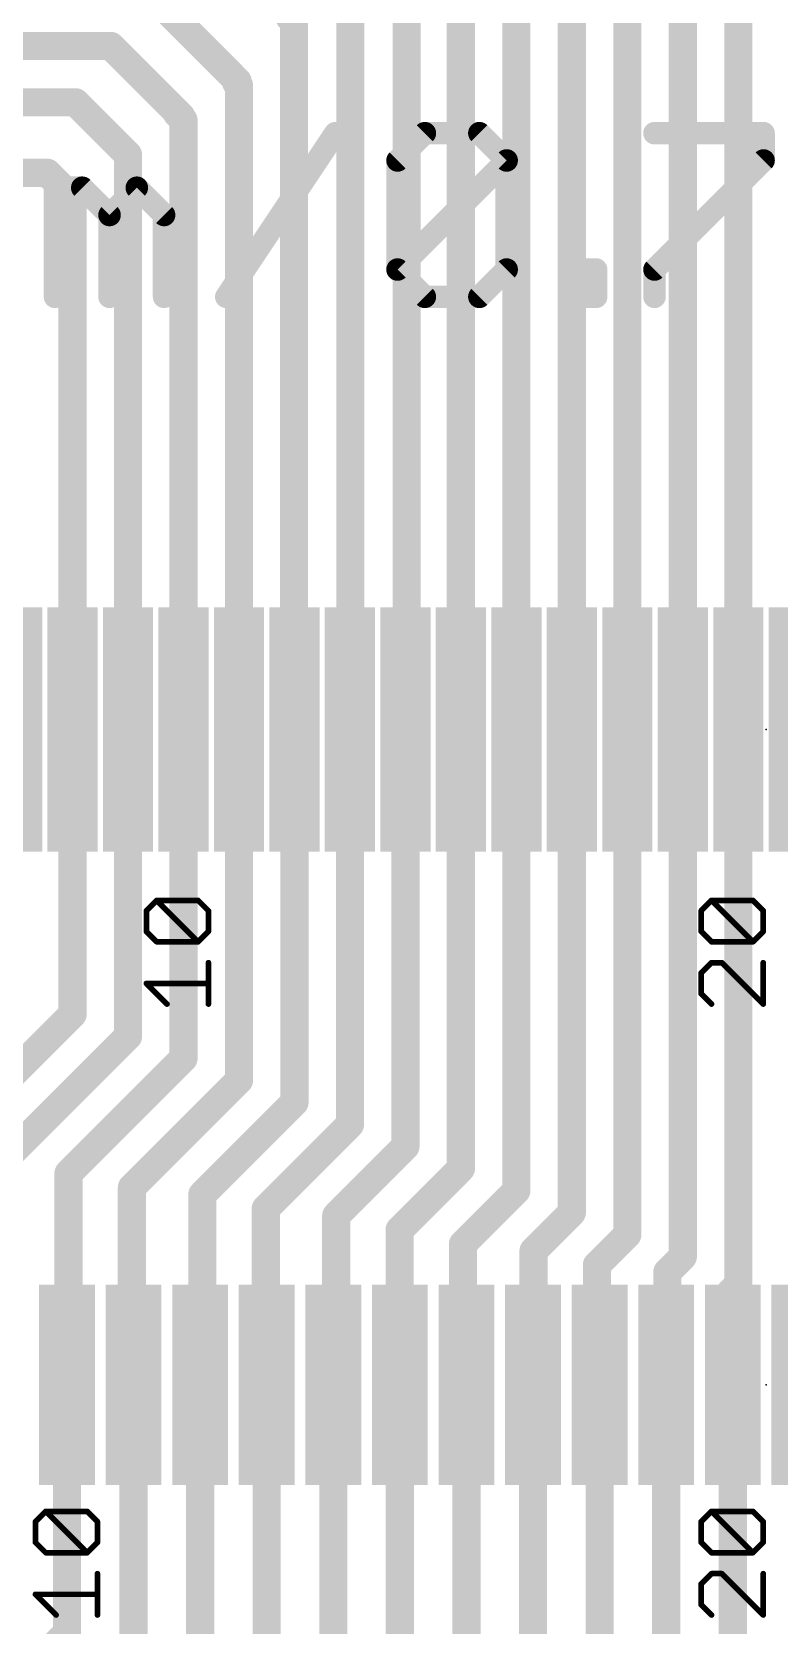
# Model space of a CAD drawing. Extents: x -28 to 28, y -5.2 to 53.3.
# Drawn here: x -6.62 to 0.12, y 17.65 to 32 of the extents above; entities that cross this region are included whole.
import ezdxf

# ---------------------------------------------------------------- set-up
doc = ezdxf.new("R2010")
doc.units = 0
for name, color, linetype in [('1', 12, 'CONTINUOUS'), ('21', 40, 'CONTINUOUS'), ('23', 53, 'CONTINUOUS'), ('29', 253, 'CONTINUOUS')]:
    doc.layers.add(name, color=color, linetype=linetype)

# ---------------------------------------------------------------- blocks, each defined once
blk = doc.blocks.new('RECT')
blk.add_solid([(-0.5, -0.5), (0.5, -0.5), (-0.5, 0.5), (0.5, 0.5)])

msp = doc.modelspace()

# ---------------------------------------------------------------- linework, layer by layer
at = {"layer": '1', "const_width": 0.254}
for points in [[(-0.25, 25.7175), (-0.25, 42.287)], [(-0.75, 25.7175), (-0.75, 40.628)], [(-1.25, 25.7175), (-1.25, 37.826)], [(-1.75, 25.7175), (-1.75, 35.024)], [(-2.25, 25.7175), (-2.25, 34)], [(-2.75, 25.7175), (-2.75, 33.4205)], [(-4.2545, 32.131), (-5.3975, 33.274)], [(-3.2385, 25.781), (-3.2385, 32.8295)], [(-4.7625, 31.5595), (-5.7785, 32.5755)], [(-3.7465, 25.654), (-3.7465, 32.5755)], [(-4.2926, 32.131), (-4.2545, 32.131)], [(-4.2545, 32.0929), (-4.2926, 32.131)], [(-4.2545, 25.781), (-4.2545, 32.0929)], [(-13.1445, 31.877), (-5.9055, 31.877)], [(-5.9055, 31.877), (-5.3022, 31.2737)], [(-4.7752, 31.5468), (-4.7625, 31.5595)], [(-4.75, 31.5216), (-4.7752, 31.5468)], [(-4.75, 25.7175), (-4.75, 31.5216)], [(-6.223, 31.369), (-12.7, 31.369)], [(-5.8674, 31.0134), (-6.223, 31.369)], [(-5.3023, 31.2737), (-5.3086, 31.2674)], [(-5.3086, 31.2674), (-5.25, 31.2088)], [(-5.3022, 31.2737), (-5.3023, 31.2737)], [(-5.3022, 31.2737), (-5.2705, 31.242)], [(-5.25, 31.2088), (-5.25, 25.7175)], [(-5.75, 30.896), (-5.8674, 31.0134)], [(-5.75, 25.7175), (-5.75, 30.896)], [(-12.446, 30.734), (-6.477, 30.734)], [(-6.477, 30.734), (-6.35, 30.607)], [(-6.35, 30.607), (-6.25, 30.507)], [(-6.25, 30.507), (-6.25, 25.7175)], [(-6.25, 25.7175), (-6.25, 23.1505)], [(-5.75, 22.952), (-5.75, 25.7175)], [(-5.25, 25.7175), (-5.25, 22.7535)], [(-4.75, 22.555), (-4.75, 25.7175)], [(-4.25, 25.7765), (-4.2545, 25.781)], [(-4.25, 25.7175), (-4.25, 25.7765)], [(-4.25, 22.3565), (-4.25, 25.7175)], [(-3.75, 22.158), (-3.75, 25.7175)], [(-3.75, 25.7175), (-3.75, 25.6575)], [(-3.25, 25.7695), (-3.2385, 25.781)], [(-3.25, 25.7175), (-3.25, 25.7695)], [(-3.25, 21.9595), (-3.25, 25.7175)], [(-2.75, 21.761), (-2.75, 25.7175)], [(-2.25, 21.5625), (-2.25, 25.7175)], [(-1.75, 21.364), (-1.75, 25.7175)], [(-1.25, 21.1655), (-1.25, 25.7175)], [(-0.75, 20.967), (-0.75, 25.7175)], [(-0.25, 20.7177), (-0.25, 25.7175)], [(-3.75, 25.6575), (-3.7465, 25.654)], [(-6.25, 23.1505), (-7.493, 21.9075)], [(-6.858, 21.844), (-5.75, 22.952)], [(-5.25, 22.7535), (-6.2865, 21.717)], [(-5.715, 21.59), (-4.75, 22.555)], [(-5.08, 21.5265), (-4.25, 22.3565)], [(-4.5085, 21.3995), (-3.75, 22.158)], [(-3.8735, 21.336), (-3.25, 21.9595)], [(-6.2865, 21.717), (-6.2865, 19.8755)], [(-3.302, 21.209), (-2.75, 21.761)], [(-5.715, 19.827), (-5.715, 21.59)], [(-2.7305, 21.082), (-2.25, 21.5625)], [(-5.08, 20.2565), (-5.08, 21.5265)], [(-4.5085, 19.939), (-4.5085, 21.3995)], [(-3.8735, 19.8385), (-3.8735, 21.336)], [(-2.0955, 21.0185), (-1.75, 21.364)], [(-3.302, 19.8755), (-3.302, 21.209)], [(-1.524, 20.8915), (-1.25, 21.1655)], [(-2.7305, 20.1295), (-2.7305, 21.082)], [(-2.0955, 19.8165), (-2.0955, 21.0185)], [(-1.524, 20.066), (-1.524, 20.8915)], [(-0.889, 20.828), (-0.75, 20.967)], [(-0.889, 19.823), (-0.889, 20.828)], [(-0.3175, 20.6502), (-0.25, 20.7177)], [(-0.3175, 20.066), (-0.3175, 20.6502)], [(-5.1435, 20.193), (-5.08, 20.2565)], [(-5.1, 20.1495), (-5.1435, 20.193)], [(-5.1, 19.812), (-5.1, 20.1495)], [(-2.667, 20.066), (-2.7305, 20.1295)], [(-2.7, 20.033), (-2.667, 20.066)], [(-2.7, 19.812), (-2.7, 20.033)], [(-1.5, 20.042), (-1.524, 20.066)], [(-1.5, 19.812), (-1.5, 20.042)], [(-0.3, 20.0485), (-0.3175, 20.066)], [(-0.3, 19.812), (-0.3, 20.0485)], [(-6.2865, 19.8755), (-6.3, 19.862)], [(-6.3, 19.862), (-6.3, 19.812)], [(-4.5, 19.9305), (-4.5085, 19.939)], [(-4.5, 19.812), (-4.5, 19.9305)], [(-3.9, 19.812), (-3.8735, 19.8385)], [(-3.3, 19.8735), (-3.302, 19.8755)], [(-3.3, 19.812), (-3.3, 19.8735)], [(-6.3, 19.812), (-6.3, 17.576)], [(-5.7, 19.812), (-5.715, 19.827)], [(-5.7, 17.414), (-5.7, 19.812)], [(-5.1, 17.252), (-5.1, 19.812)], [(-4.5, 17.09), (-4.5, 19.812)], [(-3.9, 16.928), (-3.9, 19.812)], [(-3.3, 16.766), (-3.3, 19.812)], [(-2.7, 16.604), (-2.7, 19.812)], [(-2.1, 19.812), (-2.0955, 19.8165)], [(-2.1, 16.442), (-2.1, 19.812)], [(-1.5, 16.28), (-1.5, 19.812)], [(-0.9, 19.812), (-0.889, 19.823)], [(-0.9, 16.118), (-0.9, 19.812)], [(-0.3, 15.702), (-0.3, 19.812)], [(-6.3, 17.576), (-7.366, 16.51)]]:
    msp.add_lwpolyline(points, dxfattribs=at)
at = {"layer": '1', "const_width": 0.127}
for points in [[(-4.2926, 32.1945, 1), (-4.2926, 32.0675)], [(-4.2994, 32.048, 1), (-4.2096, 32.1378)], [(-4.2545, 32.0675, 1), (-4.2545, 32.1945)], [(-5.8606, 31.9219, 1), (-5.9504, 31.8321)], [(-5.9055, 31.8135, 1), (-5.9055, 31.9405)], [(-4.7303, 31.5917, 1), (-4.8201, 31.5019)], [(-4.8201, 31.5917, 1), (-4.7303, 31.5019)], [(-4.6865, 31.5216, 1), (-4.8135, 31.5216)], [(-4.7176, 31.5146, 1), (-4.8074, 31.6044)], [(-4.8074, 31.5146, 1), (-4.7176, 31.6044)], [(-4.7949, 31.4767, 1), (-4.7051, 31.5665)], [(-6.1781, 31.4139, 1), (-6.2679, 31.3241)], [(-6.223, 31.3055, 1), (-6.223, 31.4325)], [(-5.2637, 31.3123, 1), (-5.3535, 31.2225)], [(-5.3535, 31.3123, 1), (-5.2637, 31.2225)], [(-5.3023, 31.3372, 1), (-5.3023, 31.2102)], [(-5.2573, 31.3186, 1), (-5.3471, 31.2288)], [(-5.2574, 31.2288, 1), (-5.3472, 31.3186)], [(-5.3471, 31.2288, 1), (-5.2573, 31.3186)], [(-5.3154, 31.1971, 1), (-5.2256, 31.2869)], [(-5.1865, 31.2088, 1), (-5.3135, 31.2088)], [(-5.3022, 31.2102, 1), (-5.3022, 31.3372)], [(-5.2949, 31.1639, 1), (-5.2051, 31.2537)], [(-5.8225, 31.0583, 1), (-5.9123, 30.9685)], [(-5.9123, 30.9685, 1), (-5.8225, 31.0583)], [(-5.6865, 30.896, 1), (-5.8135, 30.896)], [(-5.7949, 30.8511, 1), (-5.7051, 30.9409)], [(-6.4321, 30.7789, 1), (-6.5219, 30.6891)], [(-6.477, 30.6705, 1), (-6.477, 30.7975)], [(-6.3051, 30.6519, 1), (-6.3949, 30.5621)], [(-6.3949, 30.5621, 1), (-6.3051, 30.6519)], [(-6.1865, 30.507, 1), (-6.3135, 30.507)], [(-6.2949, 30.4621, 1), (-6.2051, 30.5519)], [(-6.1865, 25.7175, 1), (-6.3135, 25.7175)], [(-5.6865, 25.7175, 1), (-5.8135, 25.7175)], [(-5.1865, 25.7175, 1), (-5.3135, 25.7175)], [(-4.6865, 25.7175, 1), (-4.8135, 25.7175)], [(-4.2096, 25.8259, 1), (-4.2994, 25.7361)], [(-4.318, 25.781, 1), (-4.191, 25.781)], [(-4.1865, 25.7765, 1), (-4.3135, 25.7765)], [(-4.1865, 25.7175, 1), (-4.3135, 25.7175)], [(-4.2949, 25.7316, 1), (-4.2051, 25.8214)], [(-3.6865, 25.7175, 1), (-3.8135, 25.7175)], [(-3.6865, 25.7175, 1), (-3.8135, 25.7175)], [(-3.1865, 25.7695, 1), (-3.3135, 25.7695)], [(-3.2949, 25.8144, 1), (-3.2051, 25.7246)], [(-3.1865, 25.7175, 1), (-3.3135, 25.7175)], [(-3.302, 25.781, 1), (-3.175, 25.781)], [(-3.1936, 25.7361, 1), (-3.2834, 25.8259)], [(-2.6865, 25.7175, 1), (-2.8135, 25.7175)], [(-2.1865, 25.7175, 1), (-2.3135, 25.7175)], [(-1.6865, 25.7175, 1), (-1.8135, 25.7175)], [(-1.1865, 25.7175, 1), (-1.3135, 25.7175)], [(-0.6865, 25.7175, 1), (-0.8135, 25.7175)], [(-0.1865, 25.7175, 1), (-0.3135, 25.7175)], [(-6.3135, 25.7175, 1), (-6.1865, 25.7175)], [(-5.8135, 25.7175, 1), (-5.6865, 25.7175)], [(-5.3135, 25.7175, 1), (-5.1865, 25.7175)], [(-4.8135, 25.7175, 1), (-4.6865, 25.7175)], [(-4.3135, 25.7175, 1), (-4.1865, 25.7175)], [(-3.7051, 25.7024, 1), (-3.7949, 25.6126)], [(-3.8135, 25.6575, 1), (-3.6865, 25.6575)], [(-3.81, 25.654, 1), (-3.683, 25.654)], [(-3.7914, 25.6091, 1), (-3.7016, 25.6989)], [(-3.3135, 25.7175, 1), (-3.1865, 25.7175)], [(-2.8135, 25.7175, 1), (-2.6865, 25.7175)], [(-2.3135, 25.7175, 1), (-2.1865, 25.7175)], [(-1.8135, 25.7175, 1), (-1.6865, 25.7175)], [(-1.3135, 25.7175, 1), (-1.1865, 25.7175)], [(-0.8135, 25.7175, 1), (-0.6865, 25.7175)], [(-0.3135, 25.7175, 1), (-0.1865, 25.7175)], [(-6.2051, 23.1056, 1), (-6.2949, 23.1954)], [(-6.3135, 23.1505, 1), (-6.1865, 23.1505)], [(-5.8135, 22.952, 1), (-5.6865, 22.952)], [(-5.7051, 22.9071, 1), (-5.7949, 22.9969)], [(-5.2051, 22.7086, 1), (-5.2949, 22.7984)], [(-5.3135, 22.7535, 1), (-5.1865, 22.7535)], [(-4.8135, 22.555, 1), (-4.6865, 22.555)], [(-4.7051, 22.5101, 1), (-4.7949, 22.5999)], [(-4.3135, 22.3565, 1), (-4.1865, 22.3565)], [(-4.2051, 22.3116, 1), (-4.2949, 22.4014)], [(-3.7051, 22.1131, 1), (-3.7949, 22.2029)], [(-3.8135, 22.158, 1), (-3.6865, 22.158)], [(-3.3135, 21.9595, 1), (-3.1865, 21.9595)], [(-3.2051, 21.9146, 1), (-3.2949, 22.0044)], [(-6.223, 21.717, 1), (-6.35, 21.717)], [(-6.3314, 21.7619, 1), (-6.2416, 21.6721)], [(-2.8135, 21.761, 1), (-2.6865, 21.761)], [(-2.7051, 21.7161, 1), (-2.7949, 21.8059)], [(-5.6515, 21.59, 1), (-5.7785, 21.59)], [(-5.7599, 21.6349, 1), (-5.6701, 21.5451)], [(-2.2051, 21.5176, 1), (-2.2949, 21.6074)], [(-5.0165, 21.5265, 1), (-5.1435, 21.5265)], [(-5.1249, 21.5714, 1), (-5.0351, 21.4816)], [(-2.3135, 21.5625, 1), (-2.1865, 21.5625)], [(-4.445, 21.3995, 1), (-4.572, 21.3995)], [(-4.5534, 21.4444, 1), (-4.4636, 21.3546)], [(-3.81, 21.336, 1), (-3.937, 21.336)], [(-3.9184, 21.3809, 1), (-3.8286, 21.2911)], [(-1.8135, 21.364, 1), (-1.6865, 21.364)], [(-1.7051, 21.3191, 1), (-1.7949, 21.4089)], [(-3.2385, 21.209, 1), (-3.3655, 21.209)], [(-3.3469, 21.2539, 1), (-3.2571, 21.1641)], [(-1.2051, 21.1206, 1), (-1.2949, 21.2104)], [(-2.667, 21.082, 1), (-2.794, 21.082)], [(-2.7754, 21.1269, 1), (-2.6856, 21.0371)], [(-2.032, 21.0185, 1), (-2.159, 21.0185)], [(-2.1404, 21.0634, 1), (-2.0506, 20.9736)], [(-1.3135, 21.1655, 1), (-1.1865, 21.1655)], [(-1.4605, 20.8915, 1), (-1.5875, 20.8915)], [(-1.5689, 20.9364, 1), (-1.4791, 20.8466)], [(-0.8135, 20.967, 1), (-0.6865, 20.967)], [(-0.7051, 20.9221, 1), (-0.7949, 21.0119)], [(-0.8255, 20.828, 1), (-0.9525, 20.828)], [(-0.9339, 20.8729, 1), (-0.8441, 20.7831)], [(-0.2051, 20.6728, 1), (-0.2949, 20.7626)], [(-0.254, 20.6502, 1), (-0.381, 20.6502)], [(-0.3624, 20.6951, 1), (-0.2726, 20.6053)], [(-0.3135, 20.7177, 1), (-0.1865, 20.7177)], [(-5.0986, 20.2379, 1), (-5.1884, 20.1481)], [(-5.1884, 20.2379, 1), (-5.0986, 20.1481)], [(-5.0365, 20.1495, 1), (-5.1635, 20.1495)], [(-5.1449, 20.1046, 1), (-5.0551, 20.1944)], [(-5.1435, 20.2565, 1), (-5.0165, 20.2565)], [(-5.0351, 20.2116, 1), (-5.1249, 20.3014)], [(-2.6856, 20.1744, 1), (-2.7754, 20.0846)], [(-2.794, 20.1295, 1), (-2.667, 20.1295)], [(-2.6365, 20.033, 1), (-2.7635, 20.033)], [(-2.7449, 20.0779, 1), (-2.6551, 19.9881)], [(-2.6221, 20.0211, 1), (-2.7119, 20.1109)], [(-2.7119, 20.0211, 1), (-2.6221, 20.1109)], [(-1.4791, 20.1109, 1), (-1.5689, 20.0211)], [(-1.5875, 20.066, 1), (-1.4605, 20.066)], [(-1.4365, 20.042, 1), (-1.5635, 20.042)], [(-1.5449, 19.9971, 1), (-1.4551, 20.0869)], [(-0.2726, 20.1109, 1), (-0.3624, 20.0211)], [(-0.381, 20.066, 1), (-0.254, 20.066)], [(-0.2365, 20.0485, 1), (-0.3635, 20.0485)], [(-0.3449, 20.0036, 1), (-0.2551, 20.0934)], [(-6.2365, 19.862, 1), (-6.3635, 19.862)], [(-6.3449, 19.9069, 1), (-6.2551, 19.8171)], [(-6.2416, 19.8306, 1), (-6.3314, 19.9204)], [(-4.4636, 19.9839, 1), (-4.5534, 19.8941)], [(-4.572, 19.939, 1), (-4.445, 19.939)], [(-4.4365, 19.9305, 1), (-4.5635, 19.9305)], [(-4.5449, 19.8856, 1), (-4.4551, 19.9754)], [(-3.8286, 19.7936, 1), (-3.9184, 19.8834)], [(-3.2571, 19.9204, 1), (-3.3469, 19.8306)], [(-3.2365, 19.8735, 1), (-3.3635, 19.8735)], [(-3.3449, 19.8286, 1), (-3.2551, 19.9184)], [(-6.2365, 19.812, 1), (-6.3635, 19.812)], [(-6.3635, 19.812, 1), (-6.2365, 19.812)], [(-6.35, 19.8755, 1), (-6.223, 19.8755)], [(-5.6701, 19.8719, 1), (-5.7599, 19.7821)], [(-5.7785, 19.827, 1), (-5.6515, 19.827)], [(-5.6365, 19.812, 1), (-5.7635, 19.812)], [(-5.7449, 19.7671, 1), (-5.6551, 19.8569)], [(-5.0365, 19.812, 1), (-5.1635, 19.812)], [(-5.1635, 19.812, 1), (-5.0365, 19.812)], [(-4.4365, 19.812, 1), (-4.5635, 19.812)], [(-4.5635, 19.812, 1), (-4.4365, 19.812)], [(-3.8365, 19.812, 1), (-3.9635, 19.812)], [(-3.9449, 19.8569, 1), (-3.8551, 19.7671)], [(-3.937, 19.8385, 1), (-3.81, 19.8385)], [(-3.3655, 19.8755, 1), (-3.2385, 19.8755)], [(-3.2365, 19.812, 1), (-3.3635, 19.812)], [(-3.3635, 19.812, 1), (-3.2365, 19.812)], [(-2.6365, 19.812, 1), (-2.7635, 19.812)], [(-2.7635, 19.812, 1), (-2.6365, 19.812)], [(-2.0365, 19.812, 1), (-2.1635, 19.812)], [(-2.1449, 19.8569, 1), (-2.0551, 19.7671)], [(-2.159, 19.8165, 1), (-2.032, 19.8165)], [(-2.0506, 19.7716, 1), (-2.1404, 19.8614)], [(-1.4365, 19.812, 1), (-1.5635, 19.812)], [(-1.5635, 19.812, 1), (-1.4365, 19.812)], [(-0.8365, 19.812, 1), (-0.9635, 19.812)], [(-0.9449, 19.8569, 1), (-0.8551, 19.7671)], [(-0.9525, 19.823, 1), (-0.8255, 19.823)], [(-0.8441, 19.7781, 1), (-0.9339, 19.8679)], [(-0.2365, 19.812, 1), (-0.3635, 19.812)], [(-0.3635, 19.812, 1), (-0.2365, 19.812)], [(-6.2551, 17.5311, 1), (-6.3449, 17.6209)]]:
    msp.add_lwpolyline(points, format="xyb", dxfattribs=at)
at = {"layer": '21'}
for points, const_width in [([(-4.8643, 29.6164), (-3.8814, 31.0909)], 0.2032), ([(-3.3207, 30.8451), (-3.075, 31.0909)], 0.2032), ([(-3.075, 31.0909), (-2.5835, 31.0909)], 0.2032), ([(-2.5835, 31.0909), (-2.3378, 30.8451)], 0.2032), ([(-1.0053, 31.0909), (-0.0223, 31.0909)], 0.2032), ([(-0.0223, 31.0909), (-0.0223, 30.8451)], 0.2032), ([(-3.3207, 29.8621), (-3.3207, 30.8451)], 0.2032), ([(-3.3207, 29.8621), (-2.3378, 30.8451)], 0.2032), ([(-2.3378, 30.8451), (-2.3378, 29.8621)], 0.2032), ([(-0.0223, 30.8451), (-1.0053, 29.8621)], 0.2032), ([(-6.4079, 29.6164), (-6.4079, 30.5994)], 0.2032), ([(-6.4079, 30.5994), (-6.1622, 30.5994)], 0.2032), ([(-6.1622, 30.5994), (-5.9165, 30.3536)], 0.2032), ([(-5.9165, 30.3536), (-5.6707, 30.5994)], 0.2032), ([(-5.6707, 30.5994), (-5.425, 30.3536)], 0.2032), ([(-5.9165, 30.3536), (-5.9165, 29.6164)], 0.2032), ([(-5.425, 30.3536), (-5.425, 29.6164)], 0.2032), ([(-3.075, 29.6164), (-3.3207, 29.8621)], 0.2032), ([(-2.3378, 29.8621), (-2.5835, 29.6164)], 0.2032), ([(-1.7771, 29.6164), (-1.7771, 29.8621)], 0.2032), ([(-1.7771, 29.8621), (-1.5314, 29.8621)], 0.2032), ([(-1.5314, 29.8621), (-1.5314, 29.6164)], 0.2032), ([(-1.0053, 29.8621), (-1.0053, 29.6164)], 0.2032), ([(-2.5835, 29.6164), (-3.075, 29.6164)], 0.2032), ([(-1.5314, 29.6164), (-1.7771, 29.6164)], 0.2032), ([(-5.5847, 24.0838), (-5.4915, 24.1771)], 0.0508), ([(-5.4915, 24.1771), (-5.1186, 24.1771)], 0.0508), ([(-5.1186, 23.8042), (-5.4915, 24.1771)], 0.0508), ([(-5.1186, 24.1771), (-5.0254, 24.0838)], 0.0508), ([(-0.5847, 24.0838), (-0.4915, 24.1771)], 0.0508), ([(-0.4915, 24.1771), (-0.1186, 24.1771)], 0.0508), ([(-0.1186, 23.8042), (-0.4915, 24.1771)], 0.0508), ([(-0.1186, 24.1771), (-0.0254, 24.0838)], 0.0508), ([(-5.5847, 23.8974), (-5.5847, 24.0838)], 0.0508), ([(-5.0254, 24.0838), (-5.0254, 23.8974)], 0.0508), ([(-0.5847, 23.8974), (-0.5847, 24.0838)], 0.0508), ([(-0.0254, 24.0838), (-0.0254, 23.8974)], 0.0508), ([(-5.4915, 23.8042), (-5.5847, 23.8974)], 0.0508), ([(-5.0254, 23.8974), (-5.1186, 23.8042)], 0.0508), ([(-0.4915, 23.8042), (-0.5847, 23.8974)], 0.0508), ([(-0.0254, 23.8974), (-0.1186, 23.8042)], 0.0508), ([(-5.1186, 23.8042), (-5.4915, 23.8042)], 0.0508), ([(-0.1186, 23.8042), (-0.4915, 23.8042)], 0.0508), ([(-5.0254, 23.2429), (-5.0254, 23.6158)], 0.0508), ([(-0.4915, 23.6158), (-0.5847, 23.5225)], 0.0508), ([(-0.5847, 23.5225), (-0.5847, 23.3361)], 0.0508), ([(-0.3982, 23.6158), (-0.4915, 23.6158)], 0.0508), ([(-0.0254, 23.2429), (-0.3982, 23.6158)], 0.0508), ([(-0.0254, 23.6158), (-0.0254, 23.2429)], 0.0508), ([(-5.3982, 23.2429), (-5.5847, 23.4293)], 0.0508), ([(-5.5847, 23.4293), (-5.0254, 23.4293)], 0.0508), ([(-0.5847, 23.3361), (-0.4915, 23.2429)], 0.0508), ([(-6.5847, 18.5783), (-6.4915, 18.6716)], 0.0508), ([(-6.4915, 18.6716), (-6.1186, 18.6716)], 0.0508), ([(-6.1186, 18.2987), (-6.4915, 18.6716)], 0.0508), ([(-6.1186, 18.6716), (-6.0254, 18.5783)], 0.0508), ([(-0.5847, 18.5783), (-0.4915, 18.6716)], 0.0508), ([(-0.4915, 18.6716), (-0.1186, 18.6716)], 0.0508), ([(-0.1186, 18.2987), (-0.4915, 18.6716)], 0.0508), ([(-0.1186, 18.6716), (-0.0254, 18.5783)], 0.0508), ([(-6.5847, 18.3919), (-6.5847, 18.5783)], 0.0508), ([(-6.0254, 18.5783), (-6.0254, 18.3919)], 0.0508), ([(-0.5847, 18.3919), (-0.5847, 18.5783)], 0.0508), ([(-0.0254, 18.5783), (-0.0254, 18.3919)], 0.0508), ([(-6.4915, 18.2987), (-6.5847, 18.3919)], 0.0508), ([(-6.0254, 18.3919), (-6.1186, 18.2987)], 0.0508), ([(-0.4915, 18.2987), (-0.5847, 18.3919)], 0.0508), ([(-0.0254, 18.3919), (-0.1186, 18.2987)], 0.0508), ([(-6.1186, 18.2987), (-6.4915, 18.2987)], 0.0508), ([(-0.1186, 18.2987), (-0.4915, 18.2987)], 0.0508), ([(-6.0254, 17.7374), (-6.0254, 18.1103)], 0.0508), ([(-0.4915, 18.1103), (-0.5847, 18.017)], 0.0508), ([(-0.3982, 18.1103), (-0.4915, 18.1103)], 0.0508), ([(-0.0254, 17.7374), (-0.3982, 18.1103)], 0.0508), ([(-0.0254, 18.1103), (-0.0254, 17.7374)], 0.0508), ([(-6.3982, 17.7374), (-6.5847, 17.9238)], 0.0508), ([(-6.5847, 17.9238), (-6.0254, 17.9238)], 0.0508), ([(-0.5847, 18.017), (-0.5847, 17.8306)], 0.0508), ([(-0.5847, 17.8306), (-0.4915, 17.7374)], 0.0508)]:
    msp.add_lwpolyline(points, dxfattribs=dict(at, const_width=const_width))
for points, const_width in [([(-3.8391, 31.0627, 1), (-3.9236, 31.119)], 0.1016), ([(-3.075, 31.1417, 1), (-3.075, 31.0401)], 0.1016), ([(-3.0391, 31.0549, 1), (-3.1109, 31.1268)], 0.1016), ([(-2.5476, 31.1268, 1), (-2.6194, 31.0549)], 0.1016), ([(-2.5835, 31.0401, 1), (-2.5835, 31.1417)], 0.1016), ([(-1.0053, 31.1417, 1), (-1.0053, 31.0401)], 0.1016), ([(0.0285, 31.0909, 1), (-0.0731, 31.0909)], 0.1016), ([(-0.0223, 31.0401, 1), (-0.0223, 31.1417)], 0.1016), ([(-3.2699, 30.8451, 1), (-3.3715, 30.8451)], 0.1016), ([(-3.3566, 30.881, 1), (-3.2848, 30.8092)], 0.1016), ([(-2.287, 30.8451, 1), (-2.3886, 30.8451)], 0.1016), ([(-2.3018, 30.8092, 1), (-2.3737, 30.881)], 0.1016), ([(-2.3737, 30.8092, 1), (-2.3018, 30.881)], 0.1016), ([(-0.0731, 30.8451, 1), (0.0285, 30.8451)], 0.1016), ([(0.0136, 30.8092, 1), (-0.0583, 30.881)], 0.1016), ([(-6.3571, 30.5994, 1), (-6.4587, 30.5994)], 0.1016), ([(-6.4079, 30.6502, 1), (-6.4079, 30.5486)], 0.1016), ([(-6.1263, 30.6353, 1), (-6.1981, 30.5635)], 0.1016), ([(-6.1622, 30.5486, 1), (-6.1622, 30.6502)], 0.1016), ([(-5.6348, 30.6353, 1), (-5.7066, 30.5635)], 0.1016), ([(-5.6348, 30.5635, 1), (-5.7066, 30.6353)], 0.1016), ([(-5.8657, 30.3536, 1), (-5.9673, 30.3536)], 0.1016), ([(-5.9524, 30.3895, 1), (-5.8805, 30.3177)], 0.1016), ([(-5.9524, 30.3177, 1), (-5.8805, 30.3895)], 0.1016), ([(-5.3742, 30.3536, 1), (-5.4758, 30.3536)], 0.1016), ([(-5.4609, 30.3177, 1), (-5.389, 30.3895)], 0.1016), ([(-3.2848, 29.8981, 1), (-3.3566, 29.8262)], 0.1016), ([(-3.3566, 29.8981, 1), (-3.2848, 29.8262)], 0.1016), ([(-3.3715, 29.8621, 1), (-3.2699, 29.8621)], 0.1016), ([(-2.3886, 29.8621, 1), (-2.287, 29.8621)], 0.1016), ([(-2.3018, 29.8262, 1), (-2.3737, 29.8981)], 0.1016), ([(-1.7263, 29.8621, 1), (-1.8279, 29.8621)], 0.1016), ([(-1.7771, 29.9129, 1), (-1.7771, 29.8113)], 0.1016), ([(-1.4806, 29.8621, 1), (-1.5822, 29.8621)], 0.1016), ([(-1.5314, 29.8113, 1), (-1.5314, 29.9129)], 0.1016), ([(-0.9545, 29.8621, 1), (-1.0561, 29.8621)], 0.1016), ([(-1.0412, 29.8981, 1), (-0.9694, 29.8262)], 0.1016), ([(-6.4587, 29.6164, 1), (-6.3571, 29.6164)], 0.1016), ([(-5.9673, 29.6164, 1), (-5.8657, 29.6164)], 0.1016), ([(-5.4758, 29.6164, 1), (-5.3742, 29.6164)], 0.1016), ([(-4.9066, 29.6446, 1), (-4.8221, 29.5882)], 0.1016), ([(-3.075, 29.6672, 1), (-3.075, 29.5656)], 0.1016), ([(-3.1109, 29.5805, 1), (-3.0391, 29.6523)], 0.1016), ([(-2.6194, 29.6523, 1), (-2.5476, 29.5805)], 0.1016), ([(-2.5835, 29.5656, 1), (-2.5835, 29.6672)], 0.1016), ([(-1.7771, 29.6672, 1), (-1.7771, 29.5656)], 0.1016), ([(-1.8279, 29.6164, 1), (-1.7263, 29.6164)], 0.1016), ([(-1.5822, 29.6164, 1), (-1.4806, 29.6164)], 0.1016), ([(-1.5314, 29.5656, 1), (-1.5314, 29.6672)], 0.1016), ([(-1.0561, 29.6164, 1), (-0.9545, 29.6164)], 0.1016), ([(-5.4915, 24.1898, 1), (-5.4915, 24.1644)], 0.0254), ([(-5.4825, 24.186, 1), (-5.5004, 24.1681)], 0.0254), ([(-5.4825, 24.1681, 1), (-5.5004, 24.186)], 0.0254), ([(-5.1096, 24.186, 1), (-5.1276, 24.1681)], 0.0254), ([(-5.1186, 24.1644, 1), (-5.1186, 24.1898)], 0.0254), ([(-0.4915, 24.1898, 1), (-0.4915, 24.1644)], 0.0254), ([(-0.4825, 24.186, 1), (-0.5004, 24.1681)], 0.0254), ([(-0.4825, 24.1681, 1), (-0.5004, 24.186)], 0.0254), ([(-0.1096, 24.186, 1), (-0.1276, 24.1681)], 0.0254), ([(-0.1186, 24.1644, 1), (-0.1186, 24.1898)], 0.0254), ([(-5.572, 24.0838, 1), (-5.5974, 24.0838)], 0.0254), ([(-5.5937, 24.0928, 1), (-5.5757, 24.0749)], 0.0254), ([(-5.0127, 24.0838, 1), (-5.0381, 24.0838)], 0.0254), ([(-5.0344, 24.0749, 1), (-5.0164, 24.0928)], 0.0254), ([(-0.572, 24.0838, 1), (-0.5974, 24.0838)], 0.0254), ([(-0.5937, 24.0928, 1), (-0.5757, 24.0749)], 0.0254), ([(-0.0127, 24.0838, 1), (-0.0381, 24.0838)], 0.0254), ([(-0.0344, 24.0749, 1), (-0.0164, 24.0928)], 0.0254), ([(-5.5757, 23.9064, 1), (-5.5937, 23.8884)], 0.0254), ([(-5.5974, 23.8974, 1), (-5.572, 23.8974)], 0.0254), ([(-5.0381, 23.8974, 1), (-5.0127, 23.8974)], 0.0254), ([(-5.0164, 23.8884, 1), (-5.0344, 23.9064)], 0.0254), ([(-0.5757, 23.9064, 1), (-0.5937, 23.8884)], 0.0254), ([(-0.5974, 23.8974, 1), (-0.572, 23.8974)], 0.0254), ([(-0.0381, 23.8974, 1), (-0.0127, 23.8974)], 0.0254), ([(-0.0164, 23.8884, 1), (-0.0344, 23.9064)], 0.0254), ([(-5.4915, 23.8169, 1), (-5.4915, 23.7915)], 0.0254), ([(-5.5004, 23.7952, 1), (-5.4825, 23.8132)], 0.0254), ([(-5.1276, 23.8132, 1), (-5.1096, 23.7952)], 0.0254), ([(-5.1276, 23.7952, 1), (-5.1096, 23.8132)], 0.0254), ([(-5.1186, 23.7915, 1), (-5.1186, 23.8169)], 0.0254), ([(-0.4915, 23.8169, 1), (-0.4915, 23.7915)], 0.0254), ([(-0.5004, 23.7952, 1), (-0.4825, 23.8132)], 0.0254), ([(-0.1276, 23.8132, 1), (-0.1096, 23.7952)], 0.0254), ([(-0.1276, 23.7952, 1), (-0.1096, 23.8132)], 0.0254), ([(-0.1186, 23.7915, 1), (-0.1186, 23.8169)], 0.0254), ([(-5.0127, 23.6158, 1), (-5.0381, 23.6158)], 0.0254), ([(-0.572, 23.5225, 1), (-0.5974, 23.5225)], 0.0254), ([(-0.4915, 23.6285, 1), (-0.4915, 23.6031)], 0.0254), ([(-0.4825, 23.6068, 1), (-0.5004, 23.6247)], 0.0254), ([(-0.3893, 23.6247, 1), (-0.4072, 23.6068)], 0.0254), ([(-0.3982, 23.6031, 1), (-0.3982, 23.6285)], 0.0254), ([(-0.0127, 23.6158, 1), (-0.0381, 23.6158)], 0.0254), ([(-5.5757, 23.4383, 1), (-5.5937, 23.4203)], 0.0254), ([(-5.5847, 23.442, 1), (-5.5847, 23.4166)], 0.0254), ([(-5.0254, 23.4166, 1), (-5.0254, 23.442)], 0.0254), ([(-0.5937, 23.5315, 1), (-0.5757, 23.5136)], 0.0254), ([(-5.4072, 23.2339, 1), (-5.3893, 23.2519)], 0.0254), ([(-0.5757, 23.3451, 1), (-0.5937, 23.3271)], 0.0254), ([(-0.5974, 23.3361, 1), (-0.572, 23.3361)], 0.0254), ([(-0.5004, 23.2339, 1), (-0.4825, 23.2519)], 0.0254), ([(-0.0344, 23.2339, 1), (-0.0164, 23.2519)], 0.0254), ([(-5.0381, 23.2429, 1), (-5.0127, 23.2429)], 0.0254), ([(-0.0381, 23.2429, 1), (-0.0127, 23.2429)], 0.0254), ([(-6.4915, 18.6843, 1), (-6.4915, 18.6589)], 0.0254), ([(-6.4825, 18.6805, 1), (-6.5004, 18.6626)], 0.0254), ([(-6.4825, 18.6626, 1), (-6.5004, 18.6805)], 0.0254), ([(-6.1096, 18.6805, 1), (-6.1276, 18.6626)], 0.0254), ([(-6.1186, 18.6589, 1), (-6.1186, 18.6843)], 0.0254), ([(-0.4915, 18.6843, 1), (-0.4915, 18.6589)], 0.0254), ([(-0.4825, 18.6805, 1), (-0.5004, 18.6626)], 0.0254), ([(-0.4825, 18.6626, 1), (-0.5004, 18.6805)], 0.0254), ([(-0.1096, 18.6805, 1), (-0.1276, 18.6626)], 0.0254), ([(-0.1186, 18.6589, 1), (-0.1186, 18.6843)], 0.0254), ([(-6.572, 18.5783, 1), (-6.5974, 18.5783)], 0.0254), ([(-6.5937, 18.5873, 1), (-6.5757, 18.5694)], 0.0254), ([(-6.0127, 18.5783, 1), (-6.0381, 18.5783)], 0.0254), ([(-6.0344, 18.5694, 1), (-6.0164, 18.5873)], 0.0254), ([(-0.572, 18.5783, 1), (-0.5974, 18.5783)], 0.0254), ([(-0.5937, 18.5873, 1), (-0.5757, 18.5694)], 0.0254), ([(-0.0127, 18.5783, 1), (-0.0381, 18.5783)], 0.0254), ([(-0.0344, 18.5694, 1), (-0.0164, 18.5873)], 0.0254), ([(-6.5757, 18.4009, 1), (-6.5937, 18.3829)], 0.0254), ([(-6.5974, 18.3919, 1), (-6.572, 18.3919)], 0.0254), ([(-6.0381, 18.3919, 1), (-6.0127, 18.3919)], 0.0254), ([(-6.0164, 18.3829, 1), (-6.0344, 18.4009)], 0.0254), ([(-0.5757, 18.4009, 1), (-0.5937, 18.3829)], 0.0254), ([(-0.5974, 18.3919, 1), (-0.572, 18.3919)], 0.0254), ([(-0.0381, 18.3919, 1), (-0.0127, 18.3919)], 0.0254), ([(-0.0164, 18.3829, 1), (-0.0344, 18.4009)], 0.0254), ([(-6.4915, 18.3114, 1), (-6.4915, 18.286)], 0.0254), ([(-6.5004, 18.2897, 1), (-6.4825, 18.3077)], 0.0254), ([(-6.1276, 18.3077, 1), (-6.1096, 18.2897)], 0.0254), ([(-6.1276, 18.2897, 1), (-6.1096, 18.3077)], 0.0254), ([(-6.1186, 18.286, 1), (-6.1186, 18.3114)], 0.0254), ([(-0.4915, 18.3114, 1), (-0.4915, 18.286)], 0.0254), ([(-0.5004, 18.2897, 1), (-0.4825, 18.3077)], 0.0254), ([(-0.1276, 18.3077, 1), (-0.1096, 18.2897)], 0.0254), ([(-0.1276, 18.2897, 1), (-0.1096, 18.3077)], 0.0254), ([(-0.1186, 18.286, 1), (-0.1186, 18.3114)], 0.0254), ([(-6.0127, 18.1103, 1), (-6.0381, 18.1103)], 0.0254), ([(-0.4915, 18.1229, 1), (-0.4915, 18.0976)], 0.0254), ([(-0.4825, 18.1013, 1), (-0.5004, 18.1192)], 0.0254), ([(-0.3893, 18.1192, 1), (-0.4072, 18.1013)], 0.0254), ([(-0.3982, 18.0976, 1), (-0.3982, 18.1229)], 0.0254), ([(-0.0127, 18.1103, 1), (-0.0381, 18.1103)], 0.0254), ([(-6.5757, 17.9328, 1), (-6.5937, 17.9148)], 0.0254), ([(-6.5847, 17.9365, 1), (-6.5847, 17.9111)], 0.0254), ([(-6.0254, 17.9111, 1), (-6.0254, 17.9365)], 0.0254), ([(-0.572, 18.017, 1), (-0.5974, 18.017)], 0.0254), ([(-0.5937, 18.026, 1), (-0.5757, 18.0081)], 0.0254), ([(-0.5757, 17.8396, 1), (-0.5937, 17.8216)], 0.0254), ([(-0.5974, 17.8306, 1), (-0.572, 17.8306)], 0.0254), ([(-6.4072, 17.7284, 1), (-6.3893, 17.7464)], 0.0254), ([(-6.0381, 17.7374, 1), (-6.0127, 17.7374)], 0.0254), ([(-0.5004, 17.7284, 1), (-0.4825, 17.7464)], 0.0254), ([(-0.0381, 17.7374, 1), (-0.0127, 17.7374)], 0.0254), ([(-0.0344, 17.7284, 1), (-0.0164, 17.7464)], 0.0254)]:
    msp.add_lwpolyline(points, format="xyb", dxfattribs=dict(at, const_width=const_width))
at = {"layer": '23'}
for p in [(0, 25.7175), (0, 19.812)]:
    msp.add_point(p, dxfattribs=at)

# ---------------------------------------------------------------- block references
at = {"layer": '1', "rotation": 90}
for p, xscale, yscale in [((-6.25, 25.7175), 2, 0.25), ((-5.75, 25.7175), 2, 0.25), ((-5.25, 25.7175), 2, 0.25), ((-4.75, 25.7175), 2, 0.25), ((-4.25, 25.7175), 2, 0.25), ((-3.75, 25.7175), 2, 0.25), ((-3.25, 25.7175), 2, 0.25), ((-2.75, 25.7175), 2, 0.25), ((-2.25, 25.7175), 2, 0.25), ((-1.75, 25.7175), 2, 0.25), ((-1.25, 25.7175), 2, 0.25), ((-0.75, 25.7175), 2, 0.25), ((-0.25, 25.7175), 2, 0.25), ((-6.3, 19.812), 1.6, 0.3), ((-5.7, 19.812), 1.6, 0.3), ((-5.1, 19.812), 1.6, 0.3), ((-4.5, 19.812), 1.6, 0.3), ((-3.9, 19.812), 1.6, 0.3), ((-3.3, 19.812), 1.6, 0.3), ((-2.7, 19.812), 1.6, 0.3), ((-2.1, 19.812), 1.6, 0.3), ((-1.5, 19.812), 1.6, 0.3), ((-0.9, 19.812), 1.6, 0.3), ((-0.3, 19.812), 1.6, 0.3)]:
    msp.add_blockref('RECT', p, dxfattribs=dict(at, xscale=xscale, yscale=yscale))
at = {"layer": '29', "rotation": 90}
for p, xscale, yscale in [((-6.75, 25.7175), 2.2032, 0.4532), ((-6.25, 25.7175), 2.2032, 0.4532), ((-5.75, 25.7175), 2.2032, 0.4532), ((-5.25, 25.7175), 2.2032, 0.4532), ((-4.75, 25.7175), 2.2032, 0.4532), ((-4.25, 25.7175), 2.2032, 0.4532), ((-3.75, 25.7175), 2.2032, 0.4532), ((-3.25, 25.7175), 2.2032, 0.4532), ((-2.75, 25.7175), 2.2032, 0.4532), ((-2.25, 25.7175), 2.2032, 0.4532), ((-1.75, 25.7175), 2.2032, 0.4532), ((-1.25, 25.7175), 2.2032, 0.4532), ((-0.75, 25.7175), 2.2032, 0.4532), ((-0.25, 25.7175), 2.2032, 0.4532), ((0.25, 25.7175), 2.2032, 0.4532), ((-6.3, 19.812), 1.8032, 0.5032), ((-5.7, 19.812), 1.8032, 0.5032), ((-5.1, 19.812), 1.8032, 0.5032), ((-4.5, 19.812), 1.8032, 0.5032), ((-3.9, 19.812), 1.8032, 0.5032), ((-3.3, 19.812), 1.8032, 0.5032), ((-2.7, 19.812), 1.8032, 0.5032), ((-2.1, 19.812), 1.8032, 0.5032), ((-1.5, 19.812), 1.8032, 0.5032), ((-0.9, 19.812), 1.8032, 0.5032), ((-0.3, 19.812), 1.8032, 0.5032), ((0.3, 19.812), 1.8032, 0.5032)]:
    msp.add_blockref('RECT', p, dxfattribs=dict(at, xscale=xscale, yscale=yscale))

doc.saveas('drawing.dxf')
